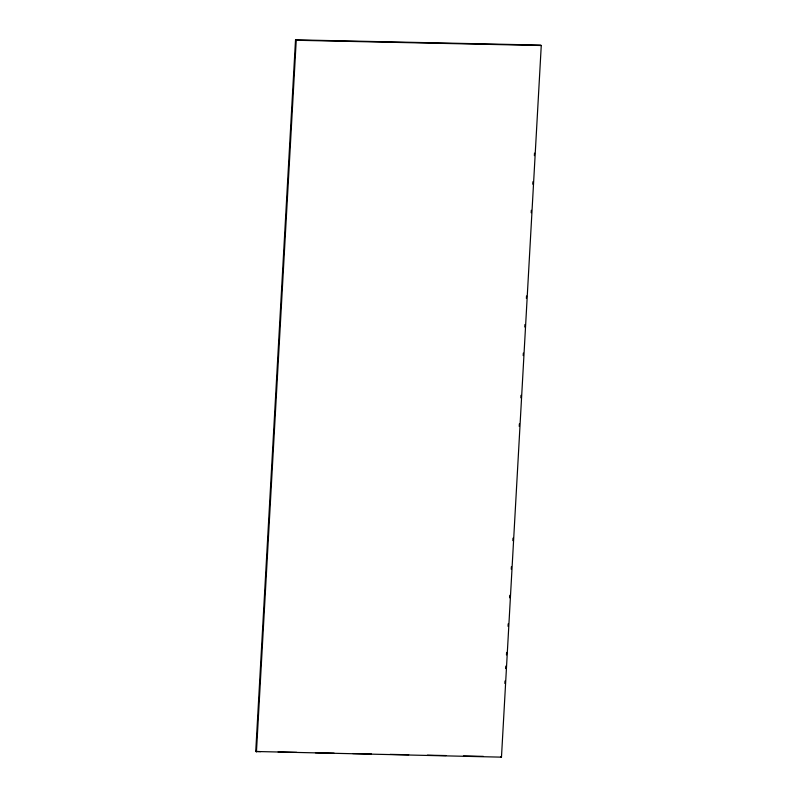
<?xml version="1.0" encoding="UTF-8"?>
<svg xmlns="http://www.w3.org/2000/svg" width="797" height="797" viewBox="0 0 797 797"><rect width="100%" height="100%" fill="white"/><g stroke="black" fill="none" stroke-linecap="round" stroke-linejoin="round"><path stroke-width="1.2" d="M255.737 751.491L295.528 39.85L540.555 45.1L541.263 45.509L501.472 757.15L255.737 751.491L260.719 751.601M256.445 751.9L296.235 40.258L295.528 39.85M504.87 683.467L505.009 680.987M505.697 668.563L505.836 666.083M506.464 654.905L506.603 652.414M508.058 626.332L508.197 623.852M509.662 597.77L509.801 595.289M511.256 569.207L511.395 566.727M512.85 540.645L512.989 538.154M519.236 426.385L519.375 423.894M520.839 397.813L520.979 395.332M523.201 355.592L523.34 353.101M524.795 327.019L524.934 324.538M526.389 298.457L526.528 295.976M531.181 212.759L531.32 210.278M532.785 184.197L532.914 181.716M534.379 155.634L534.518 153.144M296.235 40.258L541.263 45.509M278.133 751.969L296.783 752.378M315.443 752.776L334.102 753.175M352.752 753.573L371.412 753.972M390.072 754.37L408.731 754.769M427.381 755.167L446.041 755.566M463.455 755.945L483.361 756.373M500.765 756.742L501.472 757.15"/></g></svg>
